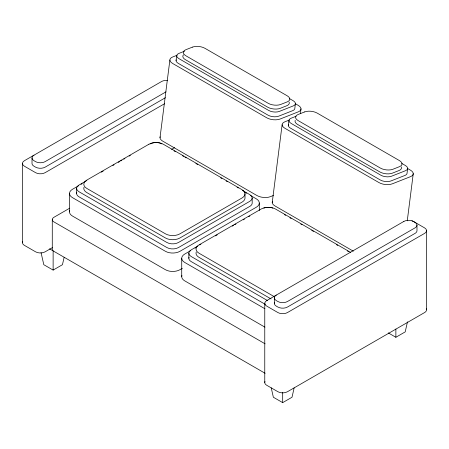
<?xml version="1.0" encoding="UTF-8"?>
<svg xmlns="http://www.w3.org/2000/svg" width="449" height="449" viewBox="0 0 449 449"><rect width="100%" height="100%" fill="white"/><g stroke="black" fill="none" stroke-linecap="round" stroke-linejoin="round"><path stroke-width="0.67" d="M160.007 137.686L169.885 59.986M176.075 60.576L176.676 55.828M272.24 202.482L282.112 124.783M288.303 125.366L288.909 120.618M295.436 103.534L294.836 108.282A7.577 3.637 7.2 0 1 292.664 110.662L278.677 116.179A7.577 3.637 7.2 0 1 268.031 115.168L178.315 63.371A7.577 3.637 7.2 0 1 176.21 59.874M300.409 113.72L301.026 108.866M407.67 168.324L407.063 173.073A7.577 3.637 7.2 0 1 404.891 175.458L390.911 180.969A7.577 3.637 7.2 0 1 380.264 179.965L290.542 128.167A7.577 3.637 7.2 0 1 288.443 124.67M407.26 220.835L413.254 173.662M64.128 257.339L62.45 264.702L53.128 270.085L43.8 264.702L41.061 252.652M294.146 387.869L292.013 397.242L282.685 402.624L273.362 397.242L271.23 387.869M407.484 321.849L405.2 331.89L395.872 337.278L388.295 332.9M166.007 91.843L45.153 161.618A6.763 3.906 0 0 1 36.992 162.241A15.367 8.873 0 0 1 32.923 159.889A6.763 3.906 0 0 1 33.995 155.174M165.4 97.719L45.153 167.14A6.763 3.906 0 0 1 35.589 167.14A15.367 8.873 0 0 1 32.923 165.412A6.763 3.906 0 0 1 32.014 163.458L32.014 157.936M164.66 103.668L45.153 172.663A6.763 3.906 0 0 1 35.589 172.663L24.431 166.22A6.763 3.906 0 0 1 24.431 160.697L161.528 81.544A6.763 3.906 0 0 1 167.488 80.461M86.87 180.515L79.013 185.05A8.205 4.737 0 0 0 79.013 191.751L166.888 242.482A8.205 4.737 0 0 0 178.494 242.482L249.784 201.326A8.205 4.737 0 0 0 249.784 194.625L242.511 190.427M101.367 172.147L103.18 171.097M112.851 165.518L114.057 164.822M118.289 162.381L119.496 161.679M120.702 160.983L121.909 160.287M123.722 159.238L124.934 158.542M129.16 156.1L130.367 155.405M78.558 185.779L72.497 189.276A10.26 5.921 0 0 0 72.497 197.65L165.434 251.311A10.26 5.921 0 0 0 179.942 251.311L256.306 207.225A10.26 5.921 0 0 0 256.306 198.851L250.228 195.343M80.977 184.376L82.189 183.68M69.685 208.201L53.925 217.305A5.635 3.255 0 0 0 53.925 221.907L265.118 343.833M171.535 149.399L174.566 147.654M52.438 247.612L45.153 251.816A6.763 3.906 0 0 1 35.589 251.816L24.431 245.373A6.763 3.906 0 0 1 22.68 241.601M197.891 246.013L191.246 249.846A8.205 4.737 0 0 0 191.246 256.547L267.604 300.634M199.704 244.963L200.911 244.267M215.413 235.893L217.226 234.849M232.329 226.128L233.536 225.432M234.743 224.73L235.955 224.034M243.206 219.847L244.413 219.151M248.639 216.71L249.852 216.014M190.786 250.57L184.724 254.072A10.26 5.921 0 0 0 184.724 262.446L264.91 308.744M195.029 248.123L196.241 247.421M182.367 268.317L179.942 269.72A10.26 5.921 0 0 1 165.434 269.72L72.497 216.059A10.26 5.921 0 0 1 69.69 210.716M184.573 51.186L178.848 53.442A7.577 3.637 7.2 0 0 178.915 58.623L268.637 110.42A7.577 3.637 7.2 0 0 279.284 111.431L293.264 105.913A7.577 3.637 7.2 0 0 293.197 100.733L289.56 98.634M177.164 55.21L172.601 57.012A9.468 4.546 7.2 0 0 172.68 63.489L266.74 117.79A9.468 4.546 7.2 0 0 280.047 119.047L298.31 111.84A9.468 4.546 7.2 0 0 298.226 105.369L295.195 103.618M296.166 116.235L291.081 118.239A7.577 3.637 7.2 0 0 291.148 123.419L380.864 175.217A7.577 3.637 7.2 0 0 391.511 176.221L405.498 170.71A7.577 3.637 7.2 0 0 405.43 165.529L401.793 163.43M289.397 120.006L284.829 121.808A9.468 4.546 7.2 0 0 284.913 128.279L378.967 182.586A9.468 4.546 7.2 0 0 392.274 183.843L410.543 176.637A9.468 4.546 7.2 0 0 410.459 170.16L407.423 168.409M273.43 195.461L270.169 196.746A9.468 4.546 7.2 0 1 256.862 195.489L162.807 141.188A9.468 4.546 7.2 0 1 160.175 136.81M353.312 251.176L275.035 205.979A9.468 4.546 7.2 0 1 272.408 201.607M350.63 252.389L275.512 209.021A10.147 5.859 0 0 0 261.166 209.021L198.991 244.913A10.147 5.859 0 0 0 198.991 253.197L274.109 296.565M174.032 150.892L175.245 151.588M182.518 155.786L183.731 156.488M184.943 157.189L186.155 157.885M195.848 163.487L197.667 164.536M220.695 177.832L221.907 178.528M226.15 180.981L227.362 181.677M237.055 187.278L238.267 187.974M284.447 214.633L285.659 215.335M289.897 217.782L291.109 218.483M300.808 224.079L302.02 224.781M311.713 230.382L313.531 231.431M336.559 244.722L337.771 245.423M347.47 251.025L348.682 251.721M244.761 192.183L246.585 193.238M271.084 298.961L198.991 257.339A10.147 5.859 0 0 1 196.219 252.052M265.179 304.293L191.246 261.61A8.205 4.737 0 0 1 189.001 257.333M264.91 327.147L184.724 280.855A10.26 5.921 0 0 1 181.918 275.512M49.542 248.825L53.128 250.896L53.128 270.085M265.118 373.287L53.925 251.356A5.635 3.255 0 0 1 52.275 249.055L52.275 219.606M426.55 230.646L426.55 309.804M416.986 225.123L416.986 230.646A6.763 3.906 0 0 1 415.005 233.407L287.472 307.037A6.763 3.906 0 0 1 277.903 307.037A15.367 8.873 0 0 1 275.237 305.309A6.763 3.906 0 0 1 274.558 302.345M395.872 329.05L395.872 337.278M282.685 392.342L282.685 402.624M274.328 297.833L274.328 303.356M264.764 303.356L264.764 382.514M259.309 203.038L259.309 210.536M252.186 197.975L252.186 203.038A8.205 4.737 0 0 1 249.784 206.388L178.494 247.545A8.205 4.737 0 0 1 166.888 247.545L79.013 196.814A8.205 4.737 0 0 1 76.768 192.542M245.008 193.833L245.008 197.975A10.147 5.859 0 0 1 242.033 202.117L179.864 238.009A10.147 5.859 0 0 1 165.518 238.009L86.764 192.542A10.147 5.859 0 0 1 83.985 187.261M188.844 253.197L188.844 258.259M181.722 258.259L181.722 276.668M76.611 188.4L76.611 193.463M69.488 193.463L69.488 211.872M22.45 163.458L22.45 242.612M426.32 308.789A6.763 3.906 0 0 1 424.569 312.566L287.472 391.719A6.763 3.906 0 0 1 277.903 391.719L266.745 385.276A6.763 3.906 0 0 1 264.994 381.504M412.008 220.824A15.367 8.873 0 0 1 415.005 222.362A6.763 3.906 0 0 1 415.005 227.884L287.472 301.515A6.763 3.906 0 0 1 277.903 301.515A15.367 8.873 0 0 1 276.309 300.594A6.763 3.906 0 0 1 276.309 295.077M401.355 166.888A8.929 4.282 7.2 0 1 398.976 170.553L392.426 173.14A8.929 4.282 7.2 0 1 379.876 171.95L297.681 124.496A8.929 4.282 7.2 0 1 295.201 120.371M289.122 102.091A8.929 4.282 7.2 0 1 286.743 105.756L280.193 108.344A8.929 4.282 7.2 0 1 267.643 107.159L185.448 59.7A8.929 4.282 7.2 0 1 183.467 54.817M263.782 208.1A8.205 4.737 0 0 1 272.897 208.1M150.308 143.893A8.205 4.737 0 0 1 161.915 143.893M148.933 144.224L86.764 180.116A10.147 5.859 0 0 0 86.764 188.4L165.518 233.867A10.147 5.859 0 0 0 179.864 233.867L242.033 197.975A10.147 5.859 0 0 0 242.033 189.691L163.284 144.224A10.147 5.859 0 0 0 148.933 144.224M403.847 221.441L266.745 300.594A6.763 3.906 0 0 0 266.745 306.117L277.903 312.56A6.763 3.906 0 0 0 287.472 312.56L424.569 233.407A6.763 3.906 0 0 0 424.569 227.884L413.411 221.441A6.763 3.906 0 0 0 403.847 221.441M192.419 47.128L185.864 49.71A8.929 4.282 7.2 0 0 185.942 55.816L268.137 103.27A8.929 4.282 7.2 0 0 280.687 104.46L287.237 101.872A8.929 4.282 7.2 0 0 287.158 95.772L204.963 48.312A8.929 4.282 7.2 0 0 192.419 47.128M304.647 111.924L298.097 114.506A8.929 4.282 7.2 0 0 298.175 120.613L380.37 168.066A8.929 4.282 7.2 0 0 392.92 169.251L399.47 166.669A8.929 4.282 7.2 0 0 399.391 160.562L317.196 113.109A8.929 4.282 7.2 0 0 304.647 111.924"/></g></svg>
